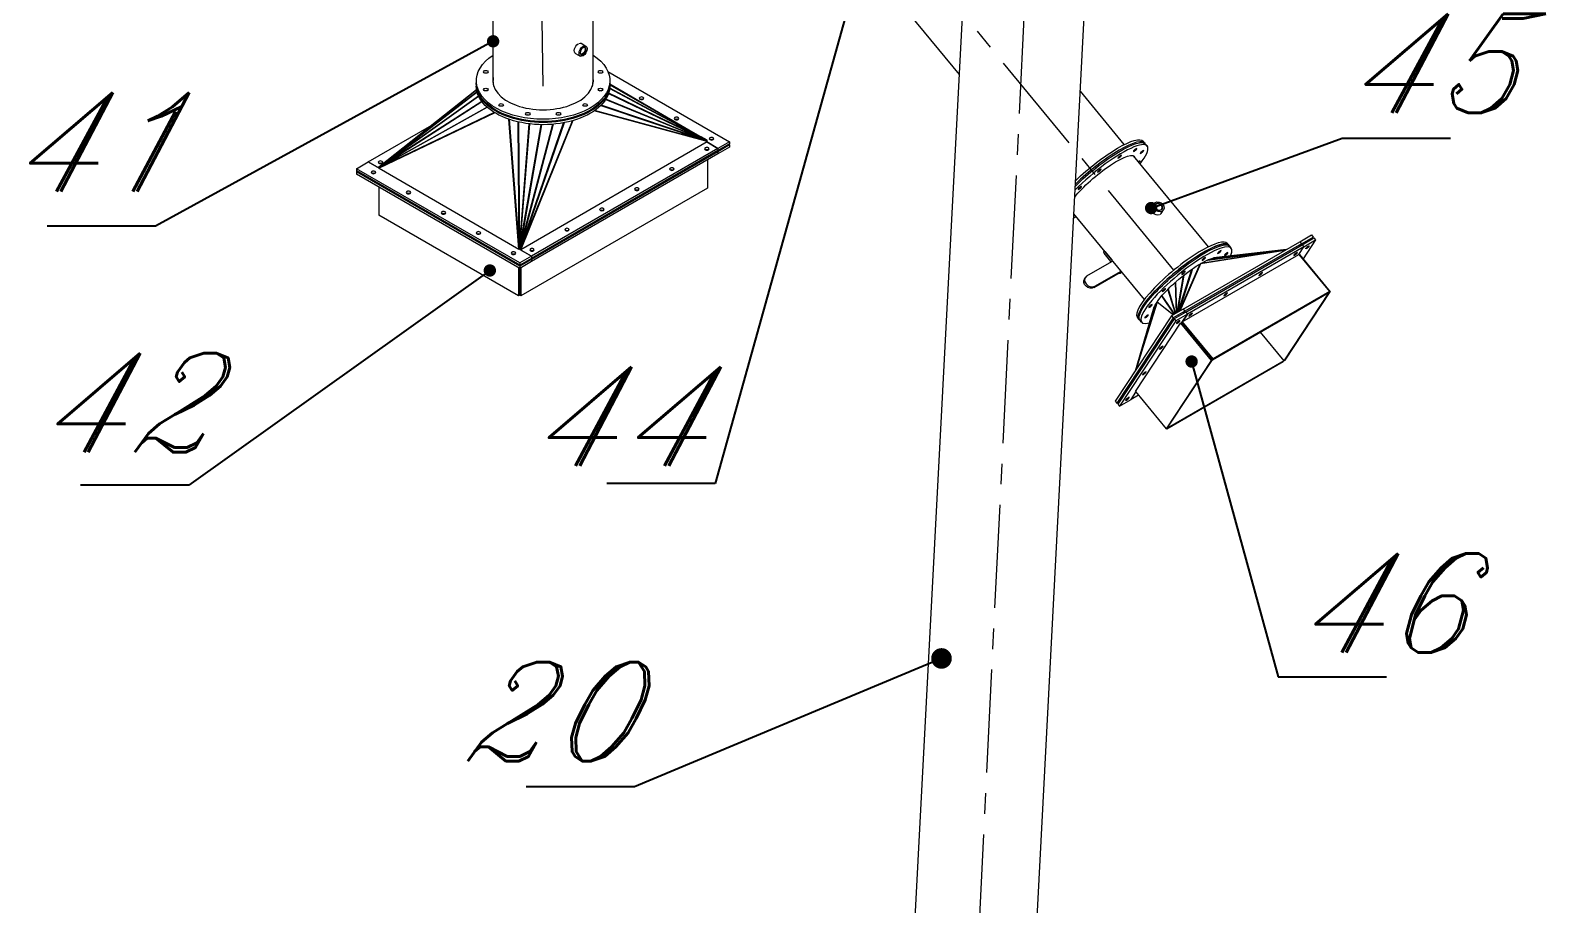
# Model space of a CAD drawing. Header units: inches. Extents: x -350577 to -266477, y -437959 to -377535.
# Drawn here: x -278314 to -273719, y -398267 to -395620 of the extents above; entities that cross this region are included whole.
import ezdxf

# ---------------------------------------------------------------- set-up
doc = ezdxf.new("R2010")
doc.units = ezdxf.units.IN
doc.header["$MEASUREMENT"] = 0
doc.linetypes.add('CENTER', pattern=[2, 1.25, -0.25, 0.25, -0.25])
doc.layers.add('CENTER       (itatec)', color=4, linetype='CENTER', lineweight=9)
doc.layers.add('ORGINAL (itatec)', color=3, linetype='Continuous', lineweight=9)
doc.styles.add('Geniso', font='geniso.shx', dxfattribs={"oblique": 15})
doc.dimstyles.new('scale 1b100', dxfattribs={"dimscale": 100, "dimtxt": 3, "dimasz": 2.5, "dimexe": 1, "dimexo": 1, "dimgap": 1, "dimtad": 1, "dimdec": 0, "dimzin": 0, "dimdsep": 46, "dimtxsty": 'Geniso', "dimcen": 0, "dimclrd": 1, "dimclre": 1, "dimclrt": 7, "dimadec": 0, "dimazin": 0, "dimtfac": 1, "dimtdec": 0, "dimtmove": 0, "dimatfit": 3, "dimfxl": 0.75, "dimtolj": 1, "dimtzin": 0, "dimarcsym": 0})

msp = doc.modelspace()

# ---------------------------------------------------------------- linework, layer by layer
at = {"layer": 'CENTER       (itatec)', "ltscale": 250}
for points in [[(-274846.2, -396346.5), (-276450.4, -394397.9, -0.133004), (-276556.7, -394162.6), (-276805.5, -392644.9), (-276898.5, -388325.9), (-276906, -388147.3), (-277283.4, -385571.2)], [(-275487.4, -399753.4), (-275487.4, -399368), (-275260.2, -394765.6, 0.070913), (-275276.6, -394589.2, 0.00495), (-275745.7, -392703, -1.292291)]]:
    msp.add_lwpolyline(points, format="xyb", dxfattribs=at)
msp.add_lwpolyline([(-276759.3, -395788.8), (-276805.8, -392633.9)], dxfattribs=at)
at = {"layer": 'ORGINAL (itatec)', "extrusion": (1.66533e-16, 0.816497, 0.57735)}
for p, q in [((-275496.8, -395753.7), (-276549.5, -394474.9)), ((-275656.7, -398808.5), (-275444.3, -394752.1)), ((-275288.3, -398827.8), (-275075.8, -394771.4)), ((-276910.8, -395775.8), (-276910.8, -395530)), ((-276607.8, -395775.8), (-276607.8, -395530)), ((-276643.4, -395659.1), (-276629.3, -395667.3)), ((-276631.5, -395676.7), (-276631.5, -395676)), ((-276660.9, -395689.5), (-276646.8, -395697.6)), ((-276639.8, -395691), (-276640.4, -395691.3)), ((-276961.8, -395772.5), (-276961.8, -395779)), ((-276562.8, -395744.3), (-276193.6, -395957.4)), ((-276556.8, -395772.5), (-276556.8, -395779)), ((-276960.9, -395799.8), (-277257.8, -396034.9)), ((-277257.8, -396035), (-276960.9, -395799.9)), ((-276959.5, -395806.3), (-277257.8, -396035)), ((-277257.7, -396035.3), (-276959.4, -395806.6)), ((-276954.9, -395819), (-277257.7, -396035.3)), ((-277257.6, -396035.7), (-276954.7, -395819.4)), ((-276961.8, -395782.3), (-276961.8, -395788.8)), ((-276909.9, -395785.4), (-276910, -395785.9)), ((-276909.2, -395788.4), (-276909.3, -395788.3)), ((-276909.1, -395788.7), (-276909.2, -395788.5)), ((-276609.4, -395788.5), (-276609.3, -395788.4)), ((-276609.2, -395787.8), (-276609, -395787.6)), ((-276608.9, -395787.2), (-276609, -395786.8)), ((-276560.5, -395811), (-276261.3, -395954.4)), ((-276261.4, -395953.9), (-276560.3, -395810.6)), ((-276261.5, -395953.5), (-276557.1, -395795.4)), ((-276557.1, -395795.7), (-276261.4, -395953.9)), ((-276556.8, -395781.9), (-276261.7, -395953.2)), ((-276556.8, -395782.3), (-276556.8, -395788.8)), ((-276261.7, -395953.2), (-276556.8, -395785.2)), ((-276556.8, -395785.4), (-276261.5, -395953.5)), ((-274996.8, -395966.1), (-275129.9, -395804.4)), ((-276945.1, -395835.2), (-277257.6, -396035.7)), ((-277257.5, -396036.2), (-276944.8, -395835.6)), ((-276929.2, -395852.4), (-277257.5, -396036.2)), ((-277257.4, -396036.9), (-276928.7, -395852.9)), ((-276261.3, -395957.1), (-276604, -395863.8)), ((-276261.2, -395956.2), (-276603.1, -395863.2)), ((-276584, -395847.3), (-276261.2, -395956.2)), ((-276261.2, -395955.1), (-276583.1, -395846.5)), ((-276569.1, -395829), (-276261.2, -395955.1)), ((-276261.3, -395954.4), (-276568.7, -395828.4)), ((-277289.6, -396018.7), (-277096.7, -395907.3)), ((-276907.4, -395868.5), (-277257.4, -396036.9)), ((-276905.8, -395869.5), (-277256.8, -396037.6)), ((-276832.5, -396282.6), (-276863.1, -395889.2)), ((-276862.5, -395889.4), (-276832, -396282.5)), ((-276832, -396282.5), (-276834.8, -395897.3)), ((-276833.9, -395897.5), (-276831.1, -396282.4)), ((-276831.1, -396282.4), (-276801.1, -395903.2)), ((-276800.3, -395903.3), (-276830.4, -396282.4)), ((-276830.4, -396282.4), (-276765.1, -395905.7)), ((-276830, -396284), (-276729.4, -395904.5)), ((-276830, -396284), (-276729.4, -395904.5)), ((-276764.4, -395905.7), (-276830, -396284)), ((-276764.4, -395905.7), (-276830, -396284)), ((-276829.6, -396282.5), (-276729.4, -395904.5)), ((-276764.3, -395905.7), (-276829.6, -396282.5)), ((-276828.7, -396282.8), (-276696.9, -395900)), ((-276728.4, -395904.4), (-276828.7, -396282.8)), ((-276827.6, -396283.3), (-276670.2, -395893.8)), ((-276695.5, -395899.8), (-276827.6, -396283.3)), ((-276669.2, -395893.5), (-276827, -396283.7)), ((-276827, -396283.7), (-276261.3, -395957.1)), ((-276261.8, -395953.1), (-276279.7, -395942.7)), ((-276228.9, -395977.8), (-276263.1, -395958.1)), ((-276263.1, -395958.1), (-276228.9, -395977.8)), ((-276262.5, -395956.7), (-276261.2, -395956.2)), ((-276262.3, -395955.9), (-276261.2, -395955.1)), ((-276261.8, -395953.1), (-276261.8, -395953.1)), ((-276261.8, -395953.4), (-276261.7, -395953.2)), ((-276261.8, -395954.9), (-276261.3, -395954.4)), ((-276261.7, -395953.7), (-276261.5, -395953.5)), ((-276261.7, -395954.2), (-276261.4, -395953.9)), ((-276193.6, -395957.4), (-276228.9, -395977.8)), ((-276193.6, -395957.4), (-276193.6, -395964)), ((-274934.6, -395961.4), (-274939.6, -395955.3)), ((-276228.9, -395977.8), (-276794.6, -396304.4)), ((-276228.9, -395984.4), (-276794.6, -396311)), ((-276228.9, -395987.6), (-276794.6, -396314.2)), ((-276228.9, -395994.2), (-276794.6, -396320.8)), ((-276228.9, -395987.6), (-276231.8, -395986)), ((-276231.8, -395986), (-276228.9, -395987.6)), ((-276193.6, -395964), (-276228.9, -395984.4)), ((-276193.6, -395967.2), (-276228.9, -395987.6)), ((-276193.6, -395973.8), (-276228.9, -395994.2)), ((-276228.9, -395977.8), (-276228.9, -395984.4)), ((-276228.9, -395977.8), (-276228.9, -395984.4)), ((-276228.9, -395987.6), (-276228.9, -395994.2)), ((-276228.9, -395987.6), (-276228.9, -395994.2)), ((-276196.4, -395965.6), (-276193.6, -395967.2)), ((-276193.6, -395967.2), (-276193.6, -395973.8)), ((-274741.8, -396275.9), (-274968.9, -396000)), ((-274927.2, -395970.4), (-274932.2, -395964.4)), ((-277325, -396039.1), (-277289.6, -396018.7)), ((-277325, -396039.1), (-277325, -396045.6)), ((-276830, -396324.8), (-277325, -396039.1)), ((-276830, -396331.4), (-277325, -396045.6)), ((-277325, -396048.9), (-277322.1, -396047.2)), ((-277325, -396048.9), (-277325, -396055.4)), ((-276830, -396334.6), (-277325, -396048.9)), ((-277256.7, -396037.6), (-277289.6, -396018.7)), ((-277289.6, -396018.7), (-277256.7, -396037.6)), ((-277257.8, -396035), (-277257.8, -396034.9)), ((-277257.6, -396035.2), (-277257.8, -396035)), ((-277257.5, -396035.6), (-277257.7, -396035.3)), ((-277257.3, -396036.1), (-277257.6, -396035.7)), ((-277257, -396036.7), (-277257.5, -396036.2)), ((-277256.5, -396037.5), (-277257.4, -396036.9)), ((-277256.8, -396037.6), (-276832.5, -396282.6)), ((-276260.8, -396012.5), (-276260.8, -396098.3)), ((-276830, -396341.2), (-277325, -396055.4)), ((-277257.8, -396094.2), (-277257.8, -396179.9)), ((-276260.8, -396098.3), (-276826.5, -396424.9)), ((-276833.5, -396424.9), (-277257.8, -396179.9)), ((-274935.6, -396435.4), (-275149.3, -396175.7)), ((-274913.9, -396155.4), (-274907, -396145)), ((-274884.6, -396174.6), (-274877.8, -396164.3)), ((-274817.7, -396464.7), (-274464.2, -396260.6)), ((-274459.2, -396266.6), (-274812.8, -396470.7)), ((-274810.3, -396473.7), (-274456.8, -396269.6)), ((-274451.8, -396275.6), (-274805.4, -396479.7)), ((-274679.6, -396271.2), (-274684.5, -396265.2)), ((-274672.2, -396280.2), (-274677.1, -396274.2)), ((-274467.2, -396298.9), (-274451.8, -396275.6)), ((-274467.2, -396298.9), (-274451.8, -396275.6)), ((-274464.2, -396260.6), (-274428.8, -396240.1)), ((-274464.2, -396260.6), (-274459.2, -396266.6)), ((-274464.2, -396260.6), (-274459.2, -396266.6)), ((-274464, -396273.7), (-274459.2, -396266.6)), ((-274464, -396273.7), (-274459.2, -396266.6)), ((-274459.2, -396266.6), (-274423.9, -396246.2)), ((-274456.8, -396269.6), (-274421.4, -396249.2)), ((-274456.8, -396269.6), (-274451.8, -396275.6)), ((-274456.8, -396269.6), (-274451.8, -396275.6)), ((-274416.5, -396255.2), (-274454.4, -396312.7)), ((-274451.8, -396275.6), (-274416.5, -396255.2)), ((-274428.8, -396240.1), (-274423.9, -396246.2)), ((-274423.9, -396246.2), (-274428.6, -396253.3)), ((-274421.4, -396249.2), (-274416.5, -396255.2)), ((-276830, -396284), (-276832.5, -396282.6)), ((-276830, -396284), (-276832, -396282.5)), ((-276830, -396284), (-276831.1, -396282.4)), ((-276830, -396284), (-276830.4, -396282.4)), ((-276830, -396284), (-276829.6, -396282.5)), ((-276830, -396284), (-276828.7, -396282.8)), ((-276830, -396284), (-276827.6, -396283.3)), ((-276830, -396284), (-276827, -396283.7)), ((-276830, -396284), (-276794.6, -396304.4)), ((-276830, -396284), (-276830, -396284)), ((-276794.6, -396304.4), (-276830, -396284)), ((-276794.6, -396304.4), (-276830, -396324.8)), ((-276794.6, -396311), (-276830, -396331.4)), ((-276794.6, -396314.2), (-276830, -396334.6)), ((-276794.6, -396320.8), (-276830, -396341.2)), ((-276830, -396324.8), (-276830, -396331.4)), ((-276797.5, -396312.6), (-276794.6, -396314.2)), ((-276794.6, -396314.2), (-276797.5, -396312.6)), ((-276794.6, -396304.4), (-276794.6, -396311)), ((-276794.6, -396304.4), (-276794.6, -396311)), ((-276794.6, -396314.2), (-276794.6, -396320.8)), ((-276794.6, -396314.2), (-276794.6, -396320.8)), ((-275035.1, -396321.7), (-275110.8, -396365.4)), ((-275058.5, -396290.4), (-275056.9, -396288)), ((-275037.4, -396320.1), (-275057.8, -396295.2)), ((-275055.1, -396291.1), (-275034.7, -396315.9)), ((-274829.3, -396471.4), (-274766.6, -396327.7)), ((-274765.4, -396327.3), (-274828.1, -396470.7)), ((-274820.7, -396503), (-274467.2, -396298.9)), ((-274766, -396328.6), (-274766.3, -396327.5)), ((-274765.6, -396327.6), (-274765.6, -396327.2)), ((-274509.5, -396286.7), (-274765.4, -396327.3)), ((-274508.4, -396286.1), (-274764.8, -396326.7)), ((-274758.4, -396323.1), (-274749.5, -396318.5)), ((-274744.1, -396316), (-274506.7, -396285.1)), ((-274505.9, -396284.7), (-274743, -396315.5)), ((-274726.5, -396309.9), (-274505.2, -396284.2)), ((-274505.1, -396284.2), (-274726, -396309.8)), ((-274467.2, -396298.9), (-274374.3, -396411.7)), ((-274466.3, -396300), (-274465.4, -396299.4)), ((-274465.4, -396299.4), (-274372.5, -396412.2)), ((-276833.5, -396339.1), (-276833.5, -396424.9)), ((-276830, -396334.6), (-276830, -396341.2)), ((-276830, -396341.2), (-276830, -396422.8)), ((-276830, -396341.2), (-276830, -396422.8)), ((-276826.5, -396339.1), (-276826.5, -396424.9)), ((-275117.8, -396373.6), (-275115.1, -396369.4)), ((-275088.7, -396399.6), (-275004.9, -396351.2)), ((-275086, -396395.5), (-275006.3, -396349.5)), ((-275009.4, -396355.4), (-275009.4, -396355.4)), ((-275004.1, -396352.1), (-275006.1, -396355.1)), ((-275006.1, -396355.1), (-275006.1, -396355.1)), ((-274835.9, -396475.1), (-274817.1, -396362.6)), ((-274816.3, -396361.9), (-274835.1, -396474.7)), ((-274832.9, -396473.4), (-274791.6, -396343.7)), ((-274790.2, -396342.7), (-274831.5, -396472.6)), ((-274790.5, -396343.7), (-274790.8, -396343.2)), ((-274841.7, -396478.5), (-274864.2, -396404.2)), ((-274863.7, -396403.7), (-274841.2, -396478.2)), ((-274838.7, -396476.8), (-274841.7, -396383.1)), ((-274841.2, -396382.6), (-274838.2, -396476.5)), ((-274729.6, -396618.4), (-274376, -396414.3)), ((-274374.3, -396411.7), (-274727.9, -396615.8)), ((-274376, -396414.3), (-274512.7, -396621.3)), ((-274509.2, -396619.3), (-274372.5, -396412.2)), ((-274376, -396414.3), (-274374.3, -396411.7)), ((-274372.5, -396412.2), (-274376, -396414.3)), ((-276830, -396422.8), (-276833.5, -396424.9)), ((-276826.5, -396424.9), (-276830, -396422.8)), ((-274905.8, -396458.7), (-274963.1, -396651.7)), ((-274963, -396651.6), (-274905.7, -396458.3)), ((-274898, -396444.3), (-274961.9, -396649.9)), ((-274896.9, -396443.4), (-274961.4, -396649.1)), ((-274904.5, -396455.7), (-274900.6, -396448.3)), ((-274896.2, -396443), (-274897, -396442.7)), ((-274895, -396443.9), (-274896.9, -396443.4)), ((-274848.3, -396482.3), (-274896.9, -396443.4)), ((-274896.8, -396442.4), (-274847.7, -396482)), ((-274845, -396480.4), (-274883.1, -396424.7)), ((-274882.2, -396424.7), (-274882.9, -396424.4)), ((-274882.6, -396424.1), (-274844.3, -396480)), ((-274817.7, -396464.7), (-274853.1, -396485.1)), ((-274817.7, -396464.7), (-274812.8, -396470.7)), ((-274817.7, -396464.7), (-274812.8, -396470.7)), ((-274853.1, -396485.1), (-275023.9, -396743.9)), ((-274848.1, -396491.1), (-275019, -396749.9)), ((-274845.7, -396494.1), (-275016.5, -396752.9)), ((-274840.7, -396500.1), (-275011.6, -396758.9)), ((-274962.7, -396714.7), (-274826, -396507.6)), ((-274952.1, -396495.5), (-274957.1, -396489.5)), ((-274944.7, -396504.6), (-274949.6, -396498.5)), ((-274853.1, -396485.1), (-274848.1, -396491.1)), ((-274812.8, -396470.7), (-274848.1, -396491.1)), ((-274810.3, -396473.7), (-274845.7, -396494.1)), ((-274845.7, -396494.1), (-274840.7, -396500.1)), ((-274805.4, -396479.7), (-274840.7, -396500.1)), ((-274826, -396507.6), (-274822.4, -396505.6)), ((-274826, -396507.6), (-274733.1, -396620.4)), ((-274805.4, -396479.7), (-274822.4, -396505.6)), ((-274822.4, -396505.6), (-274805.4, -396479.7)), ((-274822.4, -396505.6), (-274820.7, -396503)), ((-274822.4, -396505.6), (-274729.6, -396618.4)), ((-274822.4, -396505.6), (-274729.6, -396618.4)), ((-274820.7, -396503), (-274727.9, -396615.8)), ((-274812.8, -396470.7), (-274817.5, -396477.9)), ((-274817.5, -396477.9), (-274812.8, -396470.7)), ((-274810.3, -396473.7), (-274805.4, -396479.7)), ((-274810.3, -396473.7), (-274805.4, -396479.7)), ((-274584.2, -396534.5), (-274512.7, -396621.3)), ((-274584.2, -396534.5), (-274512.7, -396621.3)), ((-274733.1, -396620.4), (-274869.8, -396827.5)), ((-274868, -396828), (-274514.4, -396623.9)), ((-274866.3, -396825.4), (-274729.6, -396618.4)), ((-274512.7, -396621.3), (-274866.3, -396825.4)), ((-274729.6, -396618.4), (-274733.1, -396620.4)), ((-274727.9, -396615.8), (-274729.6, -396618.4)), ((-274514.4, -396623.9), (-274512.7, -396621.3)), ((-274512.7, -396621.3), (-274509.2, -396619.3)), ((-275011.6, -396758.9), (-274976.2, -396738.5)), ((-274976.2, -396738.5), (-274961.4, -396716.1)), ((-274976.2, -396738.5), (-274961.4, -396716.1)), ((-274953.7, -396725.5), (-274976.2, -396738.5)), ((-274962.7, -396714.7), (-274869.8, -396827.5)), ((-275023.9, -396743.9), (-275019, -396749.9)), ((-275019, -396749.9), (-275011.8, -396745.7)), ((-275016.5, -396752.9), (-275011.6, -396758.9)), ((-274869.8, -396827.5), (-274866.3, -396825.4)), ((-274868.9, -396826.9), (-274868, -396828)), ((-274866.3, -396825.4), (-274868, -396828))]:
    msp.add_line(p, q, dxfattribs=at)
at = {"layer": 'ORGINAL (itatec)', "extrusion": (-1.88578e-16, 1.72974e-16, -1)}
msp.add_ellipse((-276652.2, -395674.3), major_axis=(-8.8, -15.2), ratio=0.57735, start_param=0, end_param=2.265669, dxfattribs=at)
at = {"layer": 'ORGINAL (itatec)', "extrusion": (8.32667e-17, 1.44222e-16, -1)}
msp.add_ellipse((-276652.2, -395674.3), major_axis=(8.8, 15.2), ratio=0.57735, start_param=-0.694873, end_param=0, dxfattribs=at)
at = {"layer": 'ORGINAL (itatec)'}
for centre, major_axis, ratio, start_param, end_param in [((-276638, -395682.5), (8.7, 15.2), 0.57735, -5.497787, 0.785398), ((-276933.1, -395745.6), (-7, 0), 0.57735, -3.926991, 2.356194), ((-276759.3, -395772.5), (-152.5, 0), 0.57735, -0.114582, 3.256175), ((-276759.3, -395779), (-152.5, 0), 0.57735, -0.114582, -0.037103), ((-276759.3, -395782.3), (-152.5, 0), 0.57735, -0.114582, -0.05567), ((-276759.3, -395775.8), (-151.5, 0), 0.57735, 0, 0.159364), ((-276759.3, -395775.8), (151.5, 0), 0.57735, -0.159364, 0), ((-276759.3, -395779), (152.5, 0), 0.57735, 0.037103, 0.114582), ((-276759.3, -395782.3), (152.5, 0), 0.57735, 0.05567, 0.114582), ((-276585.4, -395745.6), (-7, 0), 0.57735, -3.926991, 2.356194), ((-276933.1, -395799.4), (-7, 0), 0.57735, -3.926991, 2.356194), ((-276759.3, -395788.8), (-152.5, 0), 0.57735, -0.118515, -0.092869), ((-276759.3, -395788.8), (152.5, 0), 0.57735, 0.092869, 0.118515), ((-276585.4, -395799.4), (-7, 0), 0.57735, -3.926991, 2.356194), ((-276886.6, -395846), (-7, 0), 0.57735, -3.926991, 2.356194), ((-276632, -395846), (-7, 0), 0.57735, -3.926991, 2.356194), ((-276460.5, -395832.3), (-7, 0), 0.57735, -2.200636, -0.940957), ((-276805.9, -395872.9), (-7, 0), 0.57735, -3.926991, 2.356194), ((-276712.7, -395872.9), (-7, 0), 0.57735, -3.926991, 2.356194), ((-276354.5, -395893.5), (-7, 0), 0.57735, -2.200636, -0.940957), ((-276248.4, -395954.8), (-7, 0), 0.57735, -2.200636, -0.940957), ((-275063.5, -396082.6), (136.3, 112.2), 0.226475, -0.779809, 2.020338), ((-275070.9, -396073.5), (136.3, 112.2), 0.226475, -0.048746, 1.947543), ((-276262.5, -395985.4), (-7, 0), 0.57735, -2.200636, -0.940957), ((-277252.5, -396026.2), (-7, 0), 0.57735, -2.200636, -0.940957), ((-276368.6, -396046.6), (-7, 0), 0.57735, -2.200636, -0.940957), ((-277273.7, -396056.8), (-7, 0), 0.57735, -2.200636, -0.940957), ((-277167.6, -396118.1), (-7, 0), 0.57735, -2.200636, -0.940957), ((-276474.7, -396107.9), (-7, 0), 0.57735, -2.200636, -0.940957), ((-274892.4, -396154.6), (14.6, -9.6), 0.784459, -3.515415, 2.76777), ((-277061.6, -396179.3), (-7, 0), 0.57735, -2.200636, -0.940957), ((-276580.7, -396169.1), (-7, 0), 0.57735, -2.200636, -0.940957), ((-275063.5, -396082.6), (136.3, 112.2), 0.226475, -2.429045, -2.361784), ((-276686.8, -396230.3), (-7, 0), 0.57735, -2.200636, -0.940957), ((-276955.5, -396240.5), (-7, 0), 0.57735, -2.200636, -0.940957), ((-274815.8, -396383.3), (136.3, 112.2), 0.226475, -0.048753, 3.190346), ((-274808.4, -396392.4), (136.3, 112.2), 0.226475, -0.43687, 3.591183), ((-274440.9, -396277.3), (5.4, 4.45), 0.226475, -5.34686, 0.936325), ((-276849.4, -396301.8), (-7, 0), 0.57735, -2.200636, -0.940957), ((-276792.9, -396291.6), (-7, 0), 0.57735, -2.200636, -0.940957), ((-275051.5, -396289.1), (4.17, -2.75), 0.784459, -2.484309, -1.944619), ((-274820.8, -396377.3), (-136.3, -112.2), 0.226475, -2.205269, 0), ((-275098.4, -396380.4), (-16.7, 11), 0.784459, -0.373822, 2.76777), ((-274824.7, -396345.8), (-5.4, -4.45), 0.226475, -2.375012, -0.966076), ((-274883.8, -396397.9), (-5.4, -4.45), 0.226475, -1.54467, -0.85272)]:
    msp.add_ellipse(centre, major_axis=major_axis, ratio=ratio, start_param=start_param, end_param=end_param, dxfattribs=at)
at = {"layer": 'ORGINAL (itatec)', "extrusion": (-2.7357e-16, 4.14341e-16, -1)}
msp.add_ellipse((-276638, -395682.5), major_axis=(-6.3, -10.8), ratio=0.57735, start_param=-3.926991, end_param=2.356194, dxfattribs=at)
at = {"layer": 'ORGINAL (itatec)', "extrusion": (-1.57104e-16, 2.83e-16, -1)}
msp.add_ellipse((-276639.8, -395681.4), major_axis=(5.8, 10.1), ratio=0.57735, start_param=-0.094045, end_param=2.356194, dxfattribs=at)
at = {"layer": 'ORGINAL (itatec)', "extrusion": (-1.44222e-16, 8.32667e-17, -1)}
msp.add_ellipse((-276640.4, -395681.1), major_axis=(6.2, 10.8), ratio=0.57735, start_param=0.189222, end_param=0.785398, dxfattribs=at)
at = {"layer": 'ORGINAL (itatec)', "extrusion": (-2.02584e-17, 7.25287e-33, -1)}
msp.add_ellipse((-276759.3, -395772.5), major_axis=(202.5, 0), ratio=0.57735, start_param=-0.72553, end_param=3.867122, dxfattribs=at)
at = {"layer": 'ORGINAL (itatec)', "extrusion": (-2.29215e-16, 3.24633e-16, -1)}
msp.add_ellipse((-276639.8, -395681.4), major_axis=(-5.8, -10.1), ratio=0.57735, start_param=-0.785398, end_param=0.094045, dxfattribs=at)
at = {"layer": 'ORGINAL (itatec)', "extrusion": (-1.0903e-16, 2.55245e-16, -1)}
msp.add_ellipse((-276640.4, -395681.1), major_axis=(-6.2, -10.8), ratio=0.57735, start_param=-0.785398, end_param=-0.189222, dxfattribs=at)
at = {"layer": 'ORGINAL (itatec)', "extrusion": (5.05845e-17, 1.11022e-16, -1)}
for centre in [(-276933.1, -395752.1), (-276585.4, -395805.9), (-276886.6, -395852.5), (-276632, -395852.5), (-276805.9, -395879.4), (-276712.7, -395879.4)]:
    msp.add_ellipse(centre, major_axis=(7, 0), ratio=0.57735, start_param=-2.200636, end_param=-0.940957, dxfattribs=at)
at = {"layer": 'ORGINAL (itatec)', "extrusion": (-2.26712e-17, -5.55112e-17, -1)}
for centre in [(-276585.4, -395752.1), (-276933.1, -395805.9)]:
    msp.add_ellipse(centre, major_axis=(7, 0), ratio=0.57735, start_param=-2.200636, end_param=-0.940957, dxfattribs=at)
at = {"layer": 'ORGINAL (itatec)', "extrusion": (1.45607e-17, -2.77556e-16, -1)}
msp.add_ellipse((-276759.3, -395782.3), major_axis=(202.5, 0), ratio=0.57735, start_param=-0.013968, end_param=3.155561, dxfattribs=at)
at = {"layer": 'ORGINAL (itatec)', "extrusion": (-5.20845e-18, -5.55112e-17, -1)}
for centre in [(-276759.3, -395779), (-276759.3, -395788.8)]:
    msp.add_ellipse(centre, major_axis=(202.5, 0), ratio=0.57735, start_param=0, end_param=3.141593, dxfattribs=at)
at = {"layer": 'ORGINAL (itatec)', "extrusion": (1.39567e-17, -2.77556e-16, -1)}
for centre in [(-276460.5, -395825.8), (-276354.5, -395887), (-276248.4, -395948.2), (-276262.5, -395978.9), (-277273.7, -396050.3), (-277252.5, -396019.7), (-276368.6, -396040.1), (-276474.7, -396101.3), (-277167.6, -396111.5), (-277061.6, -396172.8), (-276580.7, -396162.6), (-276955.5, -396234), (-276686.8, -396223.8), (-276792.9, -396285), (-276849.4, -396295.2)]:
    msp.add_ellipse(centre, major_axis=(7, 0), ratio=0.57735, start_param=-5.497787, end_param=0.785398, dxfattribs=at)
at = {"layer": 'ORGINAL (itatec)', "extrusion": (-2.39399e-16, 3.78133e-16, -1)}
msp.add_ellipse((-275068.4, -396076.5), major_axis=(136.3, 112.2), ratio=0.226475, start_param=-1.971397, end_param=0, dxfattribs=at)
at = {"layer": 'ORGINAL (itatec)', "extrusion": (-4.43516e-16, 7.1341e-16, -1)}
msp.add_ellipse((-275075.9, -396067.5), major_axis=(136.3, 112.2), ratio=0.226475, start_param=-1.900913, end_param=0, dxfattribs=at)
at = {"layer": 'ORGINAL (itatec)', "extrusion": (-7.61053e-16, 1.09912e-15, -1)}
msp.add_ellipse((-275063.5, -396082.6), major_axis=(97.7, 80.4), ratio=0.226475, start_param=-2.379986, end_param=0.125822, dxfattribs=at)
at = {"layer": 'ORGINAL (itatec)', "extrusion": (6.55799e-17, 2.69697e-16, -1)}
for centre, start_param, end_param in [((-275010.8, -396002.9), -4.077917644946946, 2.20526766223264), ((-274963.5, -395982.1), -4.077917644947011, 2.205267662232576), ((-274942.9, -395988.3), -4.077917644947011, 2.205267662232576), ((-275131.5, -396097.2), -4.077917644946881, 2.205267662232705)]:
    msp.add_ellipse(centre, major_axis=(5.4, 4.45), ratio=0.226475, start_param=start_param, end_param=end_param, dxfattribs=at)
at = {"layer": 'ORGINAL (itatec)', "extrusion": (-2.04117e-16, 3.35277e-16, -1)}
msp.add_ellipse((-275079.8, -396035.9), major_axis=(5.4, 4.45), ratio=0.226475, start_param=-2.175518, end_param=-0.76658, dxfattribs=at)
at = {"layer": 'ORGINAL (itatec)', "extrusion": (-6.79733e-17, 5.19261e-16, -1)}
msp.add_ellipse((-275072.3, -396045), major_axis=(5.4, 4.45), ratio=0.226475, start_param=-4.077917644947011, end_param=2.205267662232576, dxfattribs=at)
at = {"layer": 'ORGINAL (itatec)', "extrusion": (-1.25979e-16, 3.27702e-16, -1)}
msp.add_ellipse((-274954.6, -396019.7), major_axis=(5.4, 4.45), ratio=0.226475, start_param=-1.359122, end_param=1.359122, dxfattribs=at)
at = {"layer": 'ORGINAL (itatec)', "extrusion": (-2.51957e-16, 6.55405e-16, -1)}
msp.add_ellipse((-275138.9, -396088.1), major_axis=(5.4, 4.45), ratio=0.226475, start_param=-2.288875, end_param=-1.59692, dxfattribs=at)
at = {"layer": 'ORGINAL (itatec)', "extrusion": (-3.05843e-17, -4.63259e-17, -1)}
for centre, major_axis, start_param, end_param in [((-274892.4, -396154.6), (10.4, -6.9), -2.76777, 3.515415), ((-275054.3, -396293.2), (-4.17, 2.75), -1.196974, 0)]:
    msp.add_ellipse(centre, major_axis=major_axis, ratio=0.784459, start_param=start_param, end_param=end_param, dxfattribs=at)
at = {"layer": 'ORGINAL (itatec)', "extrusion": (1.48427e-17, 1.23236e-16, -1)}
msp.add_ellipse((-274892.6, -396154.9), major_axis=(9.74, -6.43), ratio=0.784459, start_param=0.3738223065855086, end_param=6.657007613765095, dxfattribs=at)
at = {"layer": 'ORGINAL (itatec)', "extrusion": (1.57416e-17, -7.69102e-17, -1)}
msp.add_ellipse((-274892.9, -396155.3), major_axis=(-10.4, 6.9), ratio=0.784459, start_param=0.041916, end_param=3.099677, dxfattribs=at)
at = {"layer": 'ORGINAL (itatec)', "extrusion": (-1.85304e-16, 1.22337e-16, -1)}
msp.add_ellipse((-274899.3, -396165), major_axis=(-14.6, 9.6), ratio=0.784459, start_param=-2.685398, end_param=0, dxfattribs=at)
at = {"layer": 'ORGINAL (itatec)', "extrusion": (-1.57416e-17, 7.69102e-17, -1)}
msp.add_ellipse((-274899.3, -396165), major_axis=(14.6, -9.6), ratio=0.784459, start_param=0, end_param=0.29145, dxfattribs=at)
at = {"layer": 'ORGINAL (itatec)', "extrusion": (-7.33346e-16, 9.78123e-16, -1)}
msp.add_ellipse((-274813.4, -396386.4), major_axis=(-136.3, -112.2), ratio=0.226475, start_param=0, end_param=3.141593, dxfattribs=at)
at = {"layer": 'ORGINAL (itatec)', "extrusion": (-3.57803e-16, 7.83974e-16, -1)}
msp.add_ellipse((-274820.8, -396377.3), major_axis=(136.3, 112.2), ratio=0.226475, start_param=-0.936326, end_param=0, dxfattribs=at)
at = {"layer": 'ORGINAL (itatec)', "extrusion": (-1.81394e-16, 5.69692e-16, -1)}
msp.add_ellipse((-274815.8, -396383.3), major_axis=(136.3, 112.2), ratio=0.226475, start_param=-0.936324, end_param=0.048747, dxfattribs=at)
at = {"layer": 'ORGINAL (itatec)', "extrusion": (-3.14832e-17, 1.5382e-16, -1)}
for centre, end_param in [((-275040.9, -396322.1), -0.628822), ((-275038.2, -396318), 0.373822)]:
    msp.add_ellipse(centre, major_axis=(4.17, -2.75), ratio=0.784459, start_param=-1.196974, end_param=end_param, dxfattribs=at)
at = {"layer": 'ORGINAL (itatec)', "extrusion": (-3.72952e-16, 6.27697e-16, -1)}
msp.add_ellipse((-274815.8, -396383.3), major_axis=(-136.3, -112.2), ratio=0.226475, start_param=-0.04876, end_param=2.205267, dxfattribs=at)
at = {"layer": 'ORGINAL (itatec)', "extrusion": (-6.70357e-16, 8.14272e-16, -1)}
msp.add_ellipse((-274808.4, -396392.4), major_axis=(97.7, 80.4), ratio=0.226475, start_param=-1.712809, end_param=-0.266987, dxfattribs=at)
at = {"layer": 'ORGINAL (itatec)', "extrusion": (-3.80527e-16, 5.49559e-16, -1)}
for centre, start_param, end_param in [((-274755.8, -396312.7), -4.077917644992285, 2.205267662187302), ((-274708.4, -396291.9), -4.077917644992285, 2.205267662187302), ((-274687.8, -396298.1), -4.077917644992382, 2.205267662187205), ((-274876.4, -396407), -4.077917644992285, 2.205267662187302), ((-274917.3, -396455.2), -4.077917644992154, 2.205267662187432), ((-274929, -396486.7), -4.077917644992285, 2.205267662187302)]:
    msp.add_ellipse(centre, major_axis=(5.4, 4.45), ratio=0.226475, start_param=start_param, end_param=end_param, dxfattribs=at)
at = {"layer": 'ORGINAL (itatec)', "extrusion": (-5.69495e-16, 1.04111e-15, -1)}
msp.add_ellipse((-274818.3, -396380.3), major_axis=(96.9, 79.8), ratio=0.226475, start_param=0.262567, end_param=0.265026, dxfattribs=at)
at = {"layer": 'ORGINAL (itatec)', "extrusion": (-5.87234e-16, 4.51288e-16, -1)}
for centre, start_param, end_param in [((-274477.2, -396297.4), -4.077917644992277, 2.20526766218731), ((-274583.2, -396358.7), -4.077917644992439, 2.205267662187147), ((-274689.3, -396419.9), -4.077917644992374, 2.205267662187212), ((-274833.3, -396503.9), -4.077917644992406, 2.20526766218718), ((-274795.4, -396481.2), -4.077917644992374, 2.205267662187212), ((-274884.6, -396581.5), -4.077917644992309, 2.205267662187277), ((-274935.9, -396659.2), -4.077917644992374, 2.205267662187212), ((-274987.1, -396736.8), -4.077917644992277, 2.20526766218731)]:
    msp.add_ellipse(centre, major_axis=(-5.4, -4.45), ratio=0.226475, start_param=start_param, end_param=end_param, dxfattribs=at)
at = {"layer": 'ORGINAL (itatec)', "extrusion": (1.21438e-16, 3.8545e-16, -1)}
msp.add_ellipse((-275101.1, -396384.6), major_axis=(16.7, -11), ratio=0.784459, start_param=0.373822, end_param=3.141593, dxfattribs=at)
at = {"layer": 'ORGINAL (itatec)', "extrusion": (-1.99534e-17, -7.59265e-17, -1)}
msp.add_ellipse((-275016.7, -396342.9), major_axis=(7.3, -12.5), ratio=0.000004, start_param=0.000001, end_param=0.000019, dxfattribs=at)
at = {"layer": 'ORGINAL (itatec)', "extrusion": (-6.42649e-16, 6.93277e-16, -1)}
msp.add_ellipse((-274824.7, -396345.8), major_axis=(5.4, 4.45), ratio=0.226475, start_param=-2.175499, end_param=-0.766597, dxfattribs=at)
at = {"layer": 'ORGINAL (itatec)', "extrusion": (-3.45245e-16, 5.06703e-16, -1)}
msp.add_ellipse((-274817.3, -396354.8), major_axis=(5.4, 4.45), ratio=0.226475, start_param=-4.077917644992219, end_param=2.205267662187367, dxfattribs=at)
at = {"layer": 'ORGINAL (itatec)', "extrusion": (7.81384e-17, -7.5745e-18, -1)}
msp.add_ellipse((-274808.4, -396392.4), major_axis=(-97.7, -80.4), ratio=0.226475, start_param=0.265788, end_param=1.152267, dxfattribs=at)
at = {"layer": 'ORGINAL (itatec)', "extrusion": (-4.78798e-16, 7.56267e-16, -1)}
for centre, major_axis, start_param, end_param in [((-274883.8, -396397.9), (5.4, 4.45), -2.288819, -1.596975), ((-274808.4, -396392.4), (97.7, 80.4), -1.981979, -1.976412)]:
    msp.add_ellipse(centre, major_axis=major_axis, ratio=0.226475, start_param=start_param, end_param=end_param, dxfattribs=at)
at = {"layer": 'ORGINAL (itatec)', "extrusion": (-4.0066e-16, 7.48692e-16, -1)}
msp.add_ellipse((-274808.4, -396392.4), major_axis=(97.7, 80.4), ratio=0.226475, start_param=-1.967384, end_param=-1.737862, dxfattribs=at)
at = {"layer": 'ORGINAL (itatec)', "extrusion": (-1.38537e-16, 6.04974e-16, -1)}
msp.add_ellipse((-274808.4, -396392.4), major_axis=(97.7, 80.4), ratio=0.226475, start_param=-1.727671, end_param=-1.722411, dxfattribs=at)
at = {"layer": 'ORGINAL (itatec)', "extrusion": (3.90692e-16, -3.78725e-17, -1)}
msp.add_ellipse((-274818.3, -396380.3), major_axis=(-96.9, -79.8), ratio=0.226475, start_param=-0.264626, end_param=-0.262571, dxfattribs=at)
at = {"layer": 'ORGINAL (itatec)'}
for points, knots in [([(-275012.3, -396355.5), (-275012.2, -396355.5), (-275012.1, -396355.5), (-275011.3, -396355.5), (-275010.6, -396355.5), (-275009.7, -396355.4), (-275009.5, -396355.4), (-275009.4, -396355.4)], [43.319898, 43.319898, 43.319898, 43.319898, 43.626497, 43.626497, 46.562546, 46.562546, 47.129892, 47.129892, 47.129892, 47.129892]), ([(-275009.4, -396355.4), (-275008.8, -396355.4), (-275008.2, -396355.3), (-275007.1, -396355.2), (-275006.6, -396355.1), (-275006.1, -396355.1)], [6.439672, 6.439672, 6.439672, 6.439672, 8.808459, 8.808459, 10.825875, 10.825875, 10.825875, 10.825875])]:
    msp.add_open_spline(points, degree=3, knots=knots, dxfattribs=at)

# ---------------------------------------------------------------- texts
at = {"layer": 'ORGINAL (itatec)', "color": 7, "char_height": 300, "attachment_point": 5, "style": 'Geniso'}
for s, insert in [('{\\Fitalic|c0;45}', (-274043.4, -395719.6)), ('{\\Fitalic|c0;41}', (-278093, -395958.6)), ('{\\Fitalic|c0;44}', (-276519.6, -396790)), ('{\\Fitalic|c0;46}', (-274195.1, -397355.7)), ('{\\Fitalic|c0;20}', (-276730.4, -397684.8))]:
    msp.add_mtext(s, dxfattribs=dict(at, insert=insert))
at = {"layer": 'ORGINAL (itatec)', "color": 7, "insert": (-278009.9, -396748.5), "char_height": 300, "width": 212.262, "attachment_point": 5, "style": 'Geniso'}
msp.add_mtext('{\\Fitalic|c0;42}', dxfattribs=at)

# ---------------------------------------------------------------- leaders
at = {"layer": 'ORGINAL (itatec)'}
for points, override in [([(-275791.3, -395395.9), (-276237.5, -396993), (-276566.1, -396993)], {"dimasz": 1.5, "dimldrblk": 'DotSmall'}), ([(-276910.8, -395652.9), (-277934.3, -396213.3), (-278263, -396213.3)], {"dimasz": 1.5, "dimldrblk": 'DotSmall'}), ([(-274915.3, -396158.5), (-274335.6, -395946.4), (-274006.9, -395946.4)], {"dimasz": 1.5, "dimldrblk": 'DotSmall'}), ([(-276920.7, -396347.7), (-277833.4, -396998.3), (-278162.1, -396998.3)], {"dimasz": 1.5, "dimldrblk": 'DotSmall'}), ([(-274792.5, -396623.7), (-274530.2, -397579.6), (-274201.6, -397579.6)], {"dimasz": 1.5, "dimldrblk": 'DotSmall'}), ([(-275551, -397523.7), (-276482.3, -397912.4), (-276811, -397912.4)], {"dimldrblk": 'DotSmall'})]:
    msp.add_leader(points, dimstyle='scale 1b100', override=override, dxfattribs=at)

doc.saveas('drawing.dxf')
